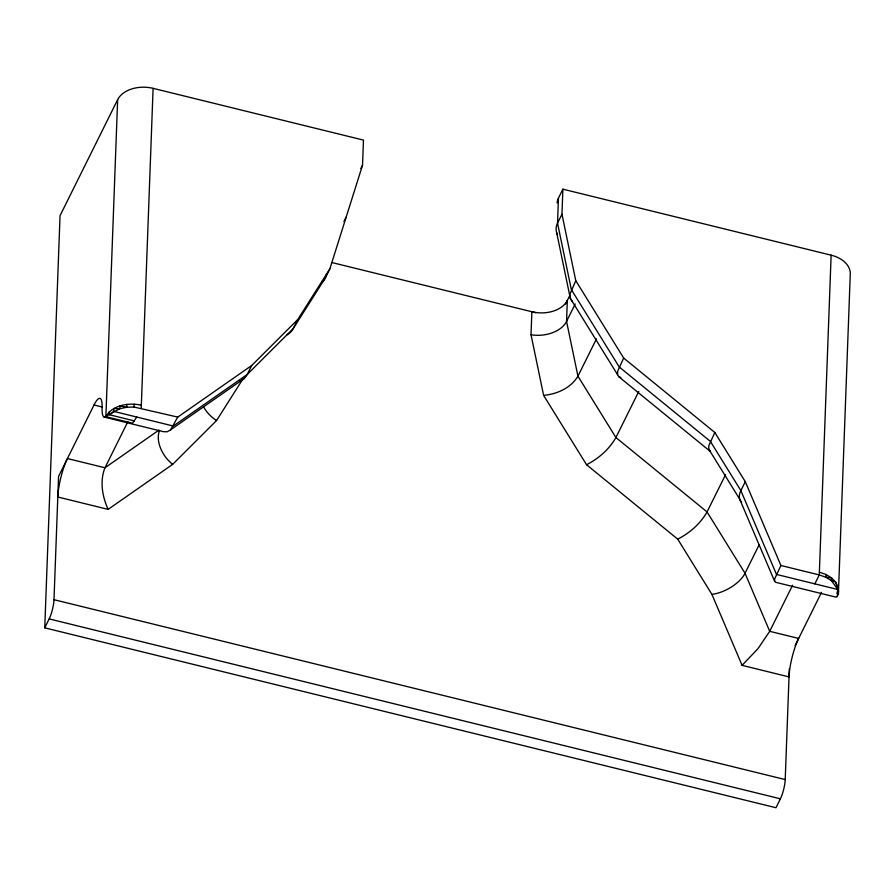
<?xml version="1.0" encoding="UTF-8"?>
<svg xmlns="http://www.w3.org/2000/svg" width="895" height="895" viewBox="0 0 895 895"><rect width="100%" height="100%" fill="white"/><g stroke="black" fill="none" stroke-linecap="round" stroke-linejoin="round"><path stroke-width="1.34" d="M708.717 449.077L710.138 451.293L618.982 376.873L617.561 374.669L617.651 371.302L623.681 358.067L575.776 280.706L561.959 214.207L562.888 189.169L831.131 255.165A28.036 18.996 2.1 0 1 850.25 274.709L838.414 593.676L837.093 596.562A28.036 6.03 -76.2 0 1 835.382 596.987L775.719 582.309L774.567 581.179L739.684 499.108L708.717 449.077L708.806 445.71L714.825 432.486L623.681 358.067M789.334 668.654L785.217 779.579A14.018 3.009 -76.2 0 1 780.395 798.81L775.965 807.737L44.75 627.842L60.043 215.684L117.648 99.658A28.036 18.996 2.1 0 1 153.101 88.348L363.471 140.101L362.542 165.15L329.852 268.869L325.422 277.797L293.269 328.51A28.081 19.724 38.8 0 1 286.926 334.864M44.75 627.842L49.18 618.915A14.018 3.009 -76.2 0 0 53.991 599.684L58.567 476.397L94.02 404.987L102.064 406.968M136.801 417.048L132.471 423.212L105.878 416.667L117.648 99.658M141.332 405.234C130.312 402.795 117.67 404.283 109.078 412.147L109 414.374L105.878 416.667A28.036 6.03 -76.2 0 1 102.108 407.751A28.036 6.03 -76.2 0 0 94.02 404.987M126.855 404.361L126.743 407.247L119.941 405.838L119.829 408.724L109 414.374L109.649 414.788L113.766 411.387L113.878 408.5L119.829 408.724L126.743 407.247L134.049 407.035L177.736 417.104L251.685 365.507L297.711 319.593L329.852 268.869M134.049 407.035L134.149 404.148M141.231 408.12L153.101 88.348M531.026 334.741L531.876 311.74A28.036 18.996 2.1 0 0 567.329 300.429L566.557 321.394L577.935 376.18L615.905 437.521L707.061 511.929L745.032 573.259L769.711 631.322L757.953 648.685L742.089 665.354L711.939 594.425L677.716 539.148L586.561 464.74L543.623 395.389L531.026 334.741A28.103 18.359 -5 0 0 566.591 321.406M562.888 189.169L558.458 198.097L557.529 223.135A28.103 18.359 -5 0 0 557.641 234.937M831.131 255.165L819.272 574.937L814.83 583.864M819.372 572.173L825.951 574.478L825.85 577.241L831.377 580.598L835.572 582.03L837.966 586.762L838.481 591.718L837.093 596.562M825.951 574.478L831.477 577.834L835.572 582.03L837.865 589.525L836.903 593.631L838.414 593.676L837.966 586.762M774.567 581.179L774.835 578.494L780.91 565.495L745.3 481.7L714.825 432.486M325.422 277.797L326.675 273.814M127.84 421.702L104.972 467.783C99.614 481.186 102.298 496.58 108.127 509.378L172.645 464.371L216.556 420.549L243.172 378.54M177.736 417.104L170.598 429.835L167.264 431.77L163.516 431.692L104.167 417.092M251.685 365.507L247.255 374.434A28.069 19.063 50.2 0 1 239.949 381.069M360.875 168.495L362.542 165.15M343.937 221.602L346.152 217.149M297.711 319.593L293.269 328.51L247.255 374.434L173.306 426.031L113.766 411.387M561.959 214.207L557.529 223.135L571.346 289.622L619.25 366.995L710.395 441.414L740.87 490.617L776.48 574.422L837.865 589.525L838.481 591.718M575.776 280.706L569.914 294.198L570.328 298.371L617.561 374.669M565.562 303.998L569.802 295.451M566.557 321.394L575.205 303.953M596.484 338.825L577.935 376.18C570.887 388.038 556.936 394.158 543.623 395.389M638.784 391.439L615.905 437.521C609.238 449.301 598.576 458.632 586.561 464.74M725.61 474.563L707.061 511.929C700.393 523.72 689.721 533.04 677.716 539.148M745.3 481.7L740.87 490.617A28.081 14.365 -27.5 0 0 741.698 502.274M759.251 544.619L745.032 573.259A28.081 14.365 -27.5 0 1 711.939 594.403M792.59 585.24L769.711 631.322L798.653 638.437A28.036 6.03 -76.2 0 0 789.021 676.9L742.089 665.354M795.107 645.586L821.52 592.356M105.878 416.667L109.078 412.147M158.941 430.126L104.972 467.783L67.427 458.542A28.036 6.03 -76.2 0 0 57.806 497.005L108.127 509.378M170.598 429.835L244.223 378.473M331.956 262.559L535.87 312.724M780.91 565.495L819.272 574.937L825.85 577.241L831.477 577.834L831.377 580.598L837.865 589.525M53.991 599.684L785.217 779.579M49.18 618.915L780.395 798.81M108.798 414.575L134.53 420.963M618.982 376.873L620.873 377.477M572.531 301.85L570.328 298.371L556.668 232.666M557.07 202.941A28.036 18.996 2.1 0 1 558.458 198.097M325.444 277.808A28.092 19.97 24.9 0 1 322.267 282.003M216.556 420.538A28.081 19.724 38.8 0 1 203.702 407.091M172.645 464.36A28.069 19.063 50.2 0 1 159.511 430.54"/></g></svg>
